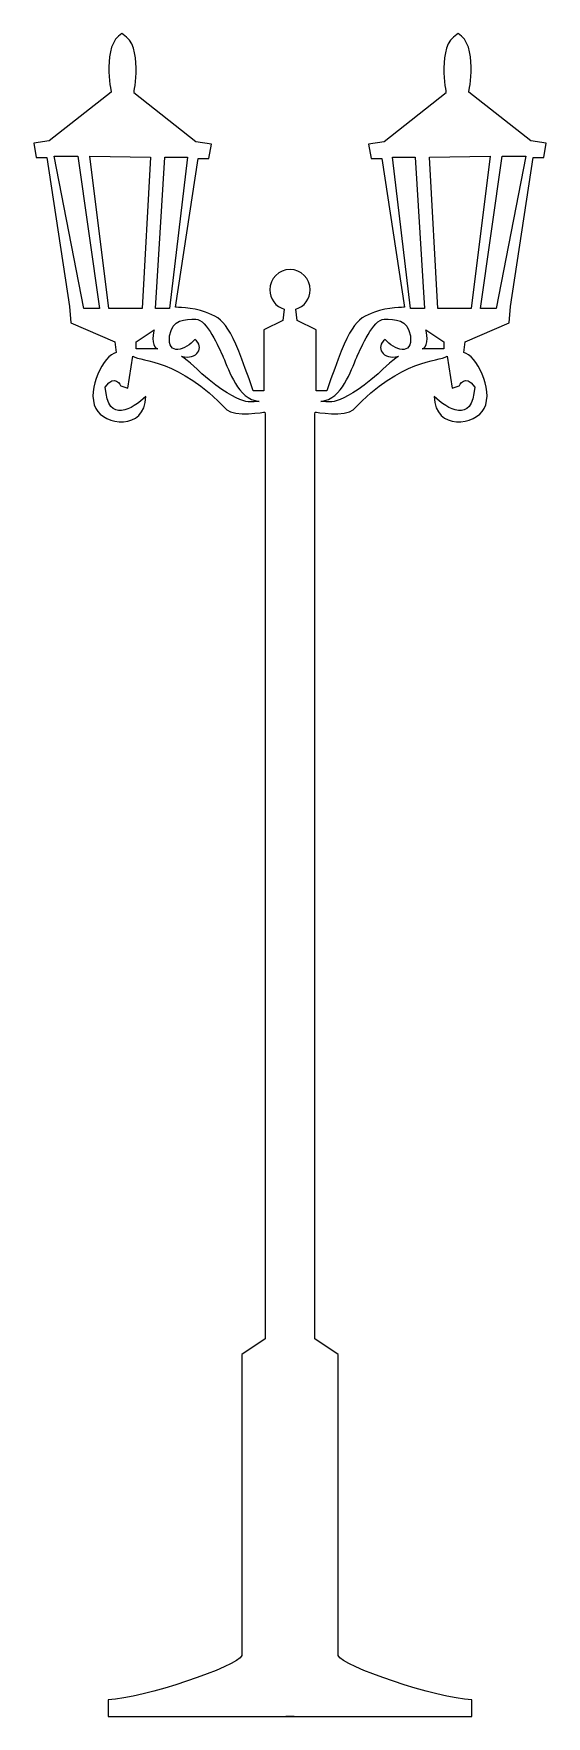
# Model space of a CAD drawing. Header units: centimetres. Extents: x -3.2 to 3.2, y -10.5 to 10.5.
import ezdxf

# ---------------------------------------------------------------- set-up
doc = ezdxf.new("R2010")
doc.units = ezdxf.units.CM
doc.header["$MEASUREMENT"] = 0
doc.layers.add('Camada 1', color=7, linetype='Continuous')

msp = doc.modelspace()

# ---------------------------------------------------------------- linework, layer by layer
at = {"layer": 'Camada 1'}
for points, knots in [([(0.05215, -10.45644), (0.05215, -10.45644), (-2.2565, -10.45644), (-2.2565, -10.45644), (-2.2565, -10.45644), (-2.2565, -10.45644), (-2.2565, -10.26406), (-2.2565, -10.24927), (-2.2565, -10.24927), (-1.82735, -10.23448), (-0.64339, -9.83496), (-0.59902, -9.70177), (-0.59902, -9.70177), (-0.59902, -9.70177), (-0.59902, -5.95728), (-0.59902, -5.95728), (-0.59902, -5.95728), (-0.59902, -5.95728), (-0.30644, -5.7649), (-0.30644, -5.7649), (-0.30644, -5.7649), (-0.30644, -5.7649), (-0.30644, 5.7264), (-0.30644, 5.7264), (-0.30644, 5.7264), (-0.30644, 5.7264), (-0.31075, 5.75302), (-0.31075, 5.75302), (-0.31075, 5.75302), (-0.31075, 5.75302), (-0.69643, 5.6905), (-0.78427, 5.78263), (-0.78427, 5.78263), (-1.39107, 6.41898), (-1.83504, 6.37458), (-1.95344, 6.44859), (-1.95344, 6.44859), (-1.95344, 6.44859), (-2.01265, 6.04899), (-2.01265, 6.04899), (-2.01265, 6.04899), (-2.01265, 6.04899), (-2.10139, 6.0786), (-2.10139, 6.0786), (-2.10139, 6.0786), (-2.10139, 6.0786), (-2.17537, 6.24135), (-2.29377, 6.06376), (-2.29377, 6.06376), (-2.26422, 5.59021), (-1.95341, 5.7974), (-1.79059, 5.94541), (-1.79059, 5.94541), (-1.80538, 5.51626), (-2.30854, 5.59023), (-2.41218, 5.7974), (-2.41218, 5.7974), (-2.53423, 6.04148), (-2.30854, 6.46336), (-2.16059, 6.49296), (-2.16059, 6.49296), (-2.16059, 6.49296), (-2.17538, 6.62615), (-2.17538, 6.62615), (-2.17538, 6.62615), (-2.17538, 6.62615), (-2.72296, 6.86295), (-2.72296, 6.86295), (-2.72296, 6.86295), (-2.72296, 6.86295), (-2.73958, 7.06745), (-2.73958, 7.06745), (-2.73958, 7.06745), (-2.73958, 7.06745), (-3.02077, 8.91733), (-3.02077, 8.91733), (-3.02077, 8.91733), (-3.02077, 8.91733), (-3.15397, 8.91736), (-3.15397, 8.91736), (-3.15397, 8.91736), (-3.15397, 8.91736), (-3.1836, 9.09492), (-3.1836, 9.09492), (-3.1836, 9.09492), (-3.1836, 9.09492), (-2.99122, 9.12453), (-2.99122, 9.12453), (-2.99122, 9.12453), (-2.99122, 9.12453), (-2.22171, 9.73127), (-2.22171, 9.73127), (-2.22171, 9.73127), (-2.22171, 9.73127), (-2.33995, 10.32325), (-2.08844, 10.45644), (-2.08844, 10.45644), (-2.08844, 10.45644), (-2.0719, 10.44427), (-2.0719, 10.44427), (-2.0719, 10.44427), (-1.82041, 10.31111), (-1.93863, 9.71913), (-1.93863, 9.71913), (-1.93863, 9.71913), (-1.93863, 9.71913), (-1.16909, 9.11236), (-1.16909, 9.11236), (-1.16909, 9.11236), (-1.16909, 9.11236), (-0.97671, 9.08275), (-0.97671, 9.08275), (-0.97671, 9.08275), (-0.97671, 9.08275), (-1.00637, 8.90519), (-1.00637, 8.90519), (-1.00637, 8.90519), (-1.00637, 8.90519), (-1.13956, 8.90514), (-1.13956, 8.90514), (-1.13956, 8.90514), (-1.13956, 8.90514), (-1.42068, 7.0553), (-1.42068, 7.0553), (-1.42068, 7.0553), (-1.42068, 7.0553), (-1.21293, 7.05699), (-1.05069, 6.99614), (-1.05069, 6.99614), (-0.81397, 6.90735), (-0.73999, 6.84813), (-0.45874, 6.01938), (-0.45874, 6.01938), (-0.45874, 6.01938), (-0.32554, 6.01938), (-0.32554, 6.01938), (-0.32554, 6.01938), (-0.32554, 6.01938), (-0.32554, 6.7741), (-0.32554, 6.7741), (-0.32554, 6.7741), (-0.32554, 6.7741), (-0.08874, 6.8925), (-0.08874, 6.8925), (-0.08874, 6.8925), (-0.08874, 6.8925), (-0.07223, 7.03246), (-0.07223, 7.03246), (-0.07223, 7.03246), (-0.17592, 7.06347), (-0.25156, 7.15967), (-0.25156, 7.2735), (-0.25156, 7.2735), (-0.25156, 7.41246), (-0.13887, 7.52509), (0.00003, 7.52509), (0.00003, 7.52509), (0.13893, 7.52509), (0.25162, 7.41246), (0.25162, 7.2735), (0.25162, 7.2735), (0.25162, 7.15968), (0.17598, 7.06347), (0.07229, 7.03246), (0.07229, 7.03246), (0.07229, 7.03246), (0.0888, 6.8925), (0.0888, 6.8925), (0.0888, 6.8925), (0.0888, 6.8925), (0.3256, 6.7741), (0.3256, 6.7741), (0.3256, 6.7741), (0.3256, 6.7741), (0.3256, 6.01938), (0.3256, 6.01938), (0.3256, 6.01938), (0.3256, 6.01938), (0.45879, 6.01938), (0.45879, 6.01938), (0.45879, 6.01938), (0.74002, 6.84813), (0.81399, 6.90732), (1.05072, 6.99614), (1.05072, 6.99614), (1.21296, 7.05699), (1.42069, 7.0553), (1.42069, 7.0553), (1.42069, 7.0553), (1.42069, 7.0553), (1.13954, 8.90516), (1.13954, 8.90516), (1.13954, 8.90516), (1.13954, 8.90516), (1.00638, 8.90521), (1.00638, 8.90521), (1.00638, 8.90521), (1.00638, 8.90521), (0.97675, 9.08277), (0.97675, 9.08277), (0.97675, 9.08277), (0.97675, 9.08277), (1.16913, 9.11238), (1.16913, 9.11238), (1.16913, 9.11238), (1.16913, 9.11238), (1.93867, 9.71915), (1.93867, 9.71915), (1.93867, 9.71915), (1.93867, 9.71915), (1.82043, 10.31113), (2.07194, 10.44429), (2.07194, 10.44429), (2.07194, 10.44429), (2.08844, 10.45644), (2.08844, 10.45644), (2.08844, 10.45644), (2.33993, 10.32325), (2.22168, 9.73127), (2.22168, 9.73127), (2.22168, 9.73127), (2.22168, 9.73127), (2.99122, 9.12453), (2.99122, 9.12453), (2.99122, 9.12453), (2.99122, 9.12453), (3.1836, 9.09492), (3.1836, 9.09492), (3.1836, 9.09492), (3.1836, 9.09492), (3.15397, 8.91736), (3.15397, 8.91736), (3.15397, 8.91736), (3.15397, 8.91736), (3.02078, 8.91733), (3.02078, 8.91733), (3.02078, 8.91733), (3.02078, 8.91733), (2.73963, 7.06747), (2.73963, 7.06747), (2.73963, 7.06747), (2.73963, 7.06747), (2.72304, 6.86297), (2.72304, 6.86297), (2.72304, 6.86297), (2.72304, 6.86297), (2.17543, 6.62617), (2.17543, 6.62617), (2.17543, 6.62617), (2.17543, 6.62617), (2.16064, 6.49298), (2.16064, 6.49298), (2.16064, 6.49298), (2.30862, 6.46337), (2.53428, 6.04149), (2.41223, 5.79742), (2.41223, 5.79742), (2.30862, 5.59025), (1.80543, 5.51627), (1.79067, 5.94543), (1.79067, 5.94543), (1.95349, 5.79742), (2.26427, 5.59023), (2.29385, 6.06378), (2.29385, 6.06378), (2.17542, 6.24134), (2.10147, 6.07862), (2.10147, 6.07862), (2.10147, 6.07862), (2.10147, 6.07862), (2.01273, 6.04901), (2.01273, 6.04901), (2.01273, 6.04901), (2.01273, 6.04901), (1.95354, 6.44861), (1.95354, 6.44861), (1.95354, 6.44861), (1.83511, 6.37458), (1.39114, 6.419), (0.78437, 5.78265), (0.78437, 5.78265), (0.69653, 5.69055), (0.31085, 5.75304), (0.31085, 5.75304), (0.31085, 5.75304), (0.31085, 5.75304), (0.30654, 5.72642), (0.30654, 5.72642), (0.30654, 5.72642), (0.30654, 5.72642), (0.30655, -5.7649), (0.30655, -5.7649), (0.30655, -5.7649), (0.30655, -5.7649), (0.59918, -5.95728), (0.59918, -5.95728), (0.59918, -5.95728), (0.59918, -5.95728), (0.59918, -9.70174), (0.59918, -9.70174), (0.59918, -9.70174), (0.64352, -9.83493), (1.82746, -10.23448), (2.25666, -10.24924), (2.25666, -10.24924), (2.25666, -10.26403), (2.25666, -10.45641), (2.25666, -10.45641), (2.25666, -10.45641), (2.25666, -10.45641), (-0.05204, -10.45641), (-0.05204, -10.45641), (-0.05204, -10.45641), (-0.05204, -10.45641), (0.05215, -10.45641), (0.05215, -10.45641), (0.05215, -10.45641), (0.05215, -10.45641), (0.05215, -10.45644), (0.05215, -10.45644)], [0, 0, 0, 0, 0.01234568, 0.01234568, 0.01234568, 0.01234568, 0.02469136, 0.02469136, 0.02469136, 0.02469136, 0.03703704, 0.03703704, 0.03703704, 0.03703704, 0.04938272, 0.04938272, 0.04938272, 0.04938272, 0.0617284, 0.0617284, 0.0617284, 0.0617284, 0.07407407, 0.07407407, 0.07407407, 0.07407407, 0.08641975, 0.08641975, 0.08641975, 0.08641975, 0.09876543, 0.09876543, 0.09876543, 0.09876543, 0.11111111, 0.11111111, 0.11111111, 0.11111111, 0.12345679, 0.12345679, 0.12345679, 0.12345679, 0.13580247, 0.13580247, 0.13580247, 0.13580247, 0.14814815, 0.14814815, 0.14814815, 0.14814815, 0.16049383, 0.16049383, 0.16049383, 0.16049383, 0.17283951, 0.17283951, 0.17283951, 0.17283951, 0.18518519, 0.18518519, 0.18518519, 0.18518519, 0.19753086, 0.19753086, 0.19753086, 0.19753086, 0.20987654, 0.20987654, 0.20987654, 0.20987654, 0.22222222, 0.22222222, 0.22222222, 0.22222222, 0.2345679, 0.2345679, 0.2345679, 0.2345679, 0.24691358, 0.24691358, 0.24691358, 0.24691358, 0.25925926, 0.25925926, 0.25925926, 0.25925926, 0.27160494, 0.27160494, 0.27160494, 0.27160494, 0.28395062, 0.28395062, 0.28395062, 0.28395062, 0.2962963, 0.2962963, 0.2962963, 0.2962963, 0.30864198, 0.30864198, 0.30864198, 0.30864198, 0.32098765, 0.32098765, 0.32098765, 0.32098765, 0.33333333, 0.33333333, 0.33333333, 0.33333333, 0.34567901, 0.34567901, 0.34567901, 0.34567901, 0.35802469, 0.35802469, 0.35802469, 0.35802469, 0.37037037, 0.37037037, 0.37037037, 0.37037037, 0.38271605, 0.38271605, 0.38271605, 0.38271605, 0.39506173, 0.39506173, 0.39506173, 0.39506173, 0.40740741, 0.40740741, 0.40740741, 0.40740741, 0.41975309, 0.41975309, 0.41975309, 0.41975309, 0.43209877, 0.43209877, 0.43209877, 0.43209877, 0.44444444, 0.44444444, 0.44444444, 0.44444444, 0.45679012, 0.45679012, 0.45679012, 0.45679012, 0.4691358, 0.4691358, 0.4691358, 0.4691358, 0.48148148, 0.48148148, 0.48148148, 0.48148148, 0.49382716, 0.49382716, 0.49382716, 0.49382716, 0.50617284, 0.50617284, 0.50617284, 0.50617284, 0.51851852, 0.51851852, 0.51851852, 0.51851852, 0.5308642, 0.5308642, 0.5308642, 0.5308642, 0.54320988, 0.54320988, 0.54320988, 0.54320988, 0.55555556, 0.55555556, 0.55555556, 0.55555556, 0.56790123, 0.56790123, 0.56790123, 0.56790123, 0.58024691, 0.58024691, 0.58024691, 0.58024691, 0.59259259, 0.59259259, 0.59259259, 0.59259259, 0.60493827, 0.60493827, 0.60493827, 0.60493827, 0.61728395, 0.61728395, 0.61728395, 0.61728395, 0.62962963, 0.62962963, 0.62962963, 0.62962963, 0.64197531, 0.64197531, 0.64197531, 0.64197531, 0.65432099, 0.65432099, 0.65432099, 0.65432099, 0.66666667, 0.66666667, 0.66666667, 0.66666667, 0.67901235, 0.67901235, 0.67901235, 0.67901235, 0.69135802, 0.69135802, 0.69135802, 0.69135802, 0.7037037, 0.7037037, 0.7037037, 0.7037037, 0.71604938, 0.71604938, 0.71604938, 0.71604938, 0.72839506, 0.72839506, 0.72839506, 0.72839506, 0.74074074, 0.74074074, 0.74074074, 0.74074074, 0.75308642, 0.75308642, 0.75308642, 0.75308642, 0.7654321, 0.7654321, 0.7654321, 0.7654321, 0.77777778, 0.77777778, 0.77777778, 0.77777778, 0.79012346, 0.79012346, 0.79012346, 0.79012346, 0.80246914, 0.80246914, 0.80246914, 0.80246914, 0.81481481, 0.81481481, 0.81481481, 0.81481481, 0.82716049, 0.82716049, 0.82716049, 0.82716049, 0.83950617, 0.83950617, 0.83950617, 0.83950617, 0.85185185, 0.85185185, 0.85185185, 0.85185185, 0.86419753, 0.86419753, 0.86419753, 0.86419753, 0.87654321, 0.87654321, 0.87654321, 0.87654321, 0.88888889, 0.88888889, 0.88888889, 0.88888889, 0.90123457, 0.90123457, 0.90123457, 0.90123457, 0.91358025, 0.91358025, 0.91358025, 0.91358025, 0.92592593, 0.92592593, 0.92592593, 0.92592593, 0.9382716, 0.9382716, 0.9382716, 0.9382716, 0.95061728, 0.95061728, 0.95061728, 0.95061728, 0.96296296, 0.96296296, 0.96296296, 0.96296296, 0.97530864, 0.97530864, 0.97530864, 0.97530864, 1, 1, 1, 1]), ([(-2.63417, 8.93479), (-2.63417, 8.93479), (-2.93018, 8.93479), (-2.93018, 8.93479), (-2.93018, 8.93479), (-2.93018, 8.93479), (-2.56019, 7.04051), (-2.56019, 7.04051), (-2.56019, 7.04051), (-2.56019, 7.04051), (-2.36781, 7.04051), (-2.36781, 7.04051), (-2.36781, 7.04051), (-2.36781, 7.04051), (-2.63417, 8.93479), (-2.63417, 8.93479)], [0, 0, 0, 0, 0.2, 0.2, 0.2, 0.2, 0.4, 0.4, 0.4, 0.4, 0.6, 0.6, 0.6, 0.6, 1, 1, 1, 1]), ([(-1.83507, 7.04051), (-1.83507, 7.04051), (-1.73143, 8.91998), (-1.73143, 8.91998), (-1.73143, 8.91998), (-1.73143, 8.91998), (-2.48618, 8.9348), (-2.48618, 8.9348), (-2.48618, 8.9348), (-2.48618, 8.9348), (-2.24938, 7.04052), (-2.24938, 7.04052), (-2.24938, 7.04052), (-2.24938, 7.04052), (-1.83507, 7.04051), (-1.83507, 7.04051)], [0, 0, 0, 0, 0.2, 0.2, 0.2, 0.2, 0.4, 0.4, 0.4, 0.4, 0.6, 0.6, 0.6, 0.6, 1, 1, 1, 1]), ([(-1.55384, 8.91998), (-1.55384, 8.91998), (-1.67224, 7.04051), (-1.67224, 7.04051), (-1.67224, 7.04051), (-1.67224, 7.04051), (-1.49463, 7.04051), (-1.49463, 7.04051), (-1.49463, 7.04051), (-1.49463, 7.04051), (-1.2727, 8.91998), (-1.2727, 8.91998), (-1.2727, 8.91998), (-1.2727, 8.91998), (-1.55384, 8.91998), (-1.55384, 8.91998)], [0, 0, 0, 0, 0.2, 0.2, 0.2, 0.2, 0.4, 0.4, 0.4, 0.4, 0.6, 0.6, 0.6, 0.6, 1, 1, 1, 1]), ([(1.27273, 8.91998), (1.27273, 8.91998), (1.49469, 7.04051), (1.49469, 7.04051), (1.49469, 7.04051), (1.49469, 7.04051), (1.67227, 7.04051), (1.67227, 7.04051), (1.67227, 7.04051), (1.67227, 7.04051), (1.55387, 8.91998), (1.55387, 8.91998), (1.55387, 8.91998), (1.55387, 8.91998), (1.27273, 8.91998), (1.27273, 8.91998)], [0, 0, 0, 0, 0.2, 0.2, 0.2, 0.2, 0.4, 0.4, 0.4, 0.4, 0.6, 0.6, 0.6, 0.6, 1, 1, 1, 1]), ([(2.24943, 7.04051), (2.24943, 7.04051), (2.48623, 8.93479), (2.48623, 8.93479), (2.48623, 8.93479), (2.48623, 8.93479), (1.73148, 8.91997), (1.73148, 8.91997), (1.73148, 8.91997), (1.73148, 8.91997), (1.83509, 7.0405), (1.83509, 7.0405), (1.83509, 7.0405), (1.83509, 7.0405), (2.24943, 7.04051), (2.24943, 7.04051)], [0, 0, 0, 0, 0.2, 0.2, 0.2, 0.2, 0.4, 0.4, 0.4, 0.4, 0.6, 0.6, 0.6, 0.6, 1, 1, 1, 1]), ([(2.36781, 7.04051), (2.36781, 7.04051), (2.56019, 7.04051), (2.56019, 7.04051), (2.56019, 7.04051), (2.56019, 7.04051), (2.93016, 8.93479), (2.93016, 8.93479), (2.93016, 8.93479), (2.93016, 8.93479), (2.63414, 8.93479), (2.63414, 8.93479), (2.63414, 8.93479), (2.63414, 8.93479), (2.36781, 7.04051), (2.36781, 7.04051)], [0, 0, 0, 0, 0.2, 0.2, 0.2, 0.2, 0.4, 0.4, 0.4, 0.4, 0.6, 0.6, 0.6, 0.6, 1, 1, 1, 1]), ([(-0.82873, 6.43374), (-0.88421, 6.55571), (-1.0359, 6.90732), (-1.16909, 6.90732), (-1.16909, 6.90732), (-1.30228, 6.90732), (-1.46511, 6.90732), (-1.49466, 6.7001), (-1.49466, 6.7001), (-1.5312, 6.4443), (-1.28749, 6.52251), (-1.18396, 6.65573), (-1.18396, 6.65573), (-1.05077, 6.56699), (-1.15433, 6.38937), (-1.34671, 6.44856), (-1.34671, 6.44856), (-1.34671, 6.44856), (-1.13954, 6.28574), (-1.09512, 6.22657), (-1.09512, 6.22657), (-0.57717, 5.79742), (-0.4884, 5.88618), (-0.38479, 5.88618), (-0.38479, 5.88618), (-0.65114, 5.91579), (-0.75475, 6.27097), (-0.82873, 6.43374)], [0, 0, 0, 0, 0.125, 0.125, 0.125, 0.125, 0.25, 0.25, 0.25, 0.25, 0.375, 0.375, 0.375, 0.375, 0.5, 0.5, 0.5, 0.5, 0.625, 0.625, 0.625, 0.625, 0.75, 0.75, 0.75, 0.75, 1, 1, 1, 1]), ([(0.38476, 5.88621), (0.4884, 5.88621), (0.57714, 5.79747), (1.09511, 6.2266), (1.09511, 6.2266), (1.13953, 6.28576), (1.3467, 6.44859), (1.3467, 6.44859), (1.3467, 6.44859), (1.15432, 6.38938), (1.05076, 6.56699), (1.18398, 6.65576), (1.18398, 6.65576), (1.28751, 6.52254), (1.53122, 6.44433), (1.49468, 6.70013), (1.49468, 6.70013), (1.46513, 6.90735), (1.3023, 6.90735), (1.16908, 6.90735), (1.16908, 6.90735), (1.03592, 6.90735), (0.8842, 6.55575), (0.82875, 6.43377), (0.82875, 6.43377), (0.75478, 6.27097), (0.65117, 5.91579), (0.38476, 5.88621)], [0, 0, 0, 0, 0.125, 0.125, 0.125, 0.125, 0.25, 0.25, 0.25, 0.25, 0.375, 0.375, 0.375, 0.375, 0.5, 0.5, 0.5, 0.5, 0.625, 0.625, 0.625, 0.625, 0.75, 0.75, 0.75, 0.75, 1, 1, 1, 1]), ([(-1.64269, 6.53733), (-1.70188, 6.53733), (-1.71667, 6.7001), (-1.68703, 6.77413), (-1.68703, 6.77413), (-1.68703, 6.77413), (-1.90907, 6.62612), (-1.90907, 6.62612), (-1.90907, 6.62612), (-1.90907, 6.62612), (-1.90907, 6.53733), (-1.90907, 6.53733), (-1.90907, 6.53733), (-1.90907, 6.53733), (-1.76109, 6.53733), (-1.64269, 6.53733)], [0, 0, 0, 0, 0.2, 0.2, 0.2, 0.2, 0.4, 0.4, 0.4, 0.4, 0.6, 0.6, 0.6, 0.6, 1, 1, 1, 1]), ([(1.90907, 6.53733), (1.90907, 6.53733), (1.90907, 6.62612), (1.90907, 6.62612), (1.90907, 6.62612), (1.90907, 6.62612), (1.68703, 6.77413), (1.68703, 6.77413), (1.68703, 6.77413), (1.71669, 6.7001), (1.70193, 6.53733), (1.64269, 6.53733), (1.64269, 6.53733), (1.76112, 6.53733), (1.90907, 6.53733), (1.90907, 6.53733)], [0, 0, 0, 0, 0.2, 0.2, 0.2, 0.2, 0.4, 0.4, 0.4, 0.4, 0.6, 0.6, 0.6, 0.6, 1, 1, 1, 1])]:
    msp.add_open_spline(points, degree=3, knots=knots, dxfattribs=at)

doc.saveas('drawing.dxf')
